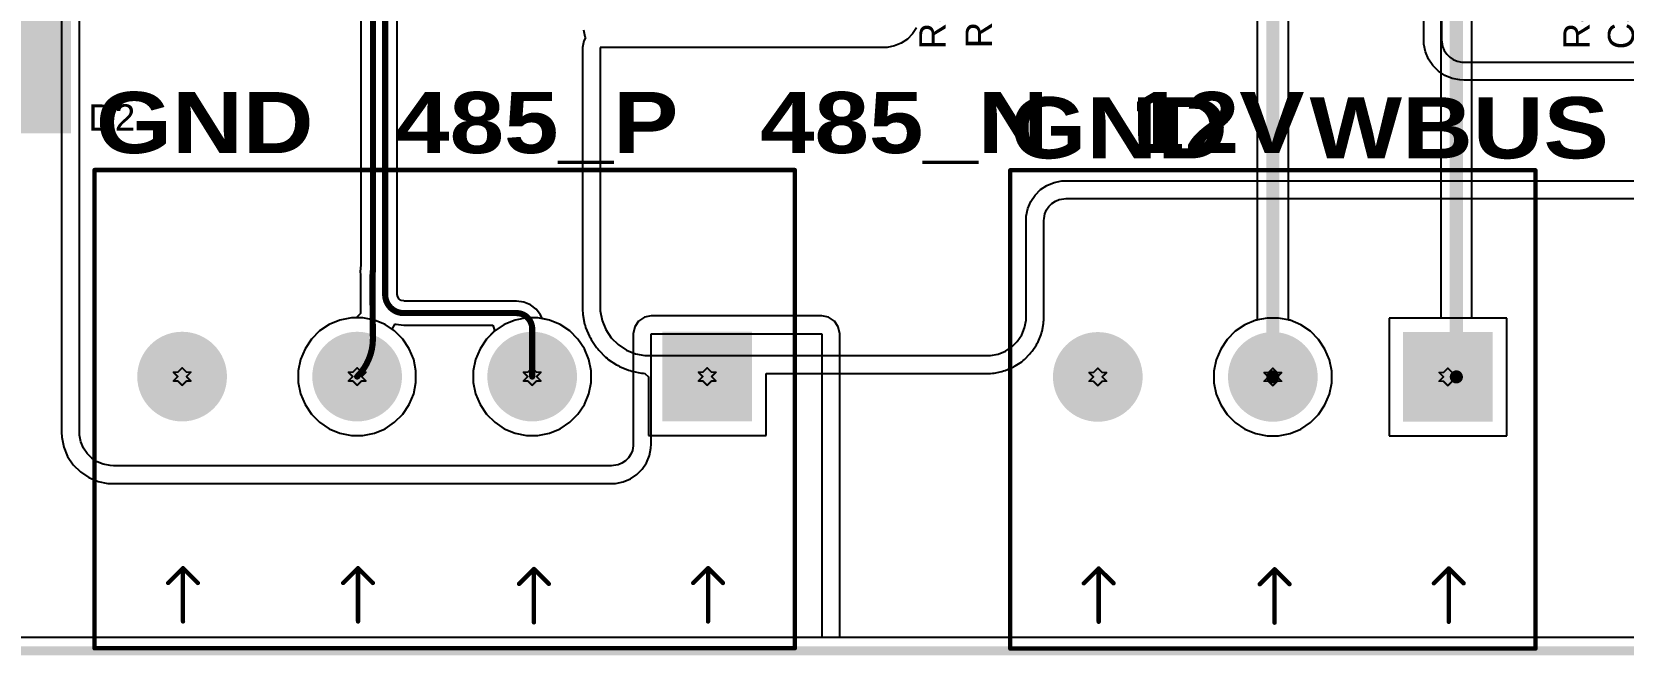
# Model space of a CAD drawing. Header units: inches. Extents: x -40 to 219, y 2 to 133.
# Drawn here: x 9.13 to 55.31, y 2.25 to 20.36 of the extents above; entities that cross this region are included whole.
import ezdxf

# ---------------------------------------------------------------- set-up
doc = ezdxf.new("R2010")
doc.units = ezdxf.units.IN
for name, color, linetype in [('Board Outline', 216, 'Continuous'), ('Bottom Layer', 5, 'Continuous'), ('Bottom Solder', 6, 'Continuous'), ('Drill Drawing', 1, 'Continuous'), ('Multi-Layer', 9, 'Continuous'), ('Pad Holes', 156, 'Continuous'), ('Top Layer', 1, 'Continuous'), ('Top Overlay', 2, 'Continuous'), ('Top Paste', 8, 'Continuous'), ('Top Solder', 216, 'Continuous')]:
    doc.layers.add(name, color=color, linetype=linetype)
doc.styles.add('Arial', font='', dxfattribs={"height": 0.2})
doc.styles.add('Arial Black_Bold', font='', dxfattribs={"height": 0.2})
doc.styles.get('Arial').set_extended_font_data('Arial')
doc.styles.get('Arial Black_Bold').set_extended_font_data('Arial Black', bold=True)

# ---------------------------------------------------------------- blocks, each defined once
blk = doc.blocks.new('TB008A_508_04BE_1')
at = {"layer": 'Bottom Layer'}
blk.add_hatch(color=5, dxfattribs=at).paths.add_polyline_path([(-1.2, 1.2), (1.2, 1.2), (1.2, -1.2), (-1.2, -1.2)])
h = blk.add_hatch(color=5, dxfattribs=at)
edge = h.paths.add_edge_path()
edge.add_arc((5.08, 0), 1.2, 0, 360)
h = blk.add_hatch(color=5, dxfattribs=at)
edge = h.paths.add_edge_path()
edge.add_arc((10.16, 0), 1.2, 0, 360)
h = blk.add_hatch(color=5, dxfattribs=at)
edge = h.paths.add_edge_path()
edge.add_arc((15.24, 0), 1.2, 0, 360)
at = {"layer": 'Bottom Solder'}
blk.add_hatch(color=6, dxfattribs=at).paths.add_polyline_path([(-1.302, 1.302), (1.302, 1.302), (1.302, -1.302), (-1.302, -1.302)])
h = blk.add_hatch(color=6, dxfattribs=at)
edge = h.paths.add_edge_path()
edge.add_arc((5.08, 0), 1.302, 0, 360)
h = blk.add_hatch(color=6, dxfattribs=at)
edge = h.paths.add_edge_path()
edge.add_arc((10.16, 0), 1.302, 0, 360)
h = blk.add_hatch(color=6, dxfattribs=at)
edge = h.paths.add_edge_path()
edge.add_arc((15.24, 0), 1.302, 0, 360)
at = {"layer": 'Multi-Layer'}
h = blk.add_hatch(color=9, dxfattribs=at)
edge = h.paths.add_edge_path()
edge.add_arc((5.08, 0), 1.2, 0, 360)
h = blk.add_hatch(color=9, dxfattribs=at)
edge = h.paths.add_edge_path()
edge.add_arc((10.16, 0), 1.2, 0, 360)
h = blk.add_hatch(color=9, dxfattribs=at)
edge = h.paths.add_edge_path()
edge.add_arc((15.24, 0), 1.2, 0, 360)
at = {"layer": 'Pad Holes'}
h = blk.add_hatch(color=7, dxfattribs=at)
edge = h.paths.add_edge_path()
edge.add_arc((0, 0), 0.8, 0, 360)
h = blk.add_hatch(color=7, dxfattribs=at)
edge = h.paths.add_edge_path()
edge.add_arc((5.08, 0), 0.8, 0, 360)
h = blk.add_hatch(color=7, dxfattribs=at)
edge = h.paths.add_edge_path()
edge.add_arc((10.16, 0), 0.8, 0, 360)
h = blk.add_hatch(color=7, dxfattribs=at)
edge = h.paths.add_edge_path()
edge.add_arc((15.24, 0), 0.8, 0, 360)
at = {"layer": 'Top Layer'}
blk.add_hatch(color=1, dxfattribs=at).paths.add_polyline_path([(-1.2, 1.2), (1.2, 1.2), (1.2, -1.2), (-1.2, -1.2)])
h = blk.add_hatch(color=1, dxfattribs=at)
edge = h.paths.add_edge_path()
edge.add_arc((5.08, 0), 1.2, 0, 360)
h = blk.add_hatch(color=1, dxfattribs=at)
edge = h.paths.add_edge_path()
edge.add_arc((10.16, 0), 1.2, 0, 360)
h = blk.add_hatch(color=1, dxfattribs=at)
edge = h.paths.add_edge_path()
edge.add_arc((15.24, 0), 1.2, 0, 360)
at = {"layer": 'Top Solder'}
blk.add_hatch(color=216, dxfattribs=at).paths.add_polyline_path([(-1.302, 1.302), (1.302, 1.302), (1.302, -1.302), (-1.302, -1.302)])
h = blk.add_hatch(color=216, dxfattribs=at)
edge = h.paths.add_edge_path()
edge.add_arc((5.08, 0), 1.302, 0, 360)
h = blk.add_hatch(color=216, dxfattribs=at)
edge = h.paths.add_edge_path()
edge.add_arc((10.16, 0), 1.302, 0, 360)
h = blk.add_hatch(color=216, dxfattribs=at)
edge = h.paths.add_edge_path()
edge.add_arc((15.24, 0), 1.302, 0, 360)
at = {"layer": 'Top Overlay', "const_width": 0.127}
for points in [[(17.78, 7.89), (-2.54, 7.89)], [(-2.54, 7.89), (-2.54, -6)], [(17.78, 7.89), (17.78, -6)], [(-0.025, 7.112), (-0.025, 5.563)], [(5.029, 5.588), (5.029, 7.137)], [(10.135, 7.112), (10.135, 5.563)], [(15.215, 7.112), (15.215, 5.563)], [(-0.025, 5.563), (-0.457, 5.994)], [(0.406, 5.994), (-0.025, 5.563)], [(5.029, 5.588), (4.597, 6.02)], [(5.461, 6.02), (5.029, 5.588)], [(10.135, 5.563), (9.703, 5.994)], [(10.566, 5.994), (10.135, 5.563)], [(15.215, 5.563), (14.783, 5.994)], [(15.646, 5.994), (15.215, 5.563)], [(17.78, -6), (-2.54, -6)]]:
    blk.add_lwpolyline(points, dxfattribs=at)
at = {"layer": 'Top Overlay', "const_width": 0.0635}
for points in [[(-2.572, 7.89, 1), (-2.508, 7.89, 1)], [(-2.572, 7.89, 1), (-2.508, 7.89, 1)], [(17.748, 7.89, 1), (17.812, 7.89, 1)], [(17.748, 7.89, 1), (17.812, 7.89, 1)], [(-0.057, 7.112, 1), (0.006, 7.112, 1)], [(4.997, 7.137, 1), (5.061, 7.137, 1)], [(10.103, 7.112, 1), (10.166, 7.112, 1)], [(15.183, 7.112, 1), (15.246, 7.112, 1)], [(-0.489, 5.994, 1), (-0.425, 5.994, 1)], [(0.375, 5.994, 1), (0.438, 5.994, 1)], [(4.566, 6.02, 1), (4.629, 6.02, 1)], [(5.429, 6.02, 1), (5.493, 6.02, 1)], [(9.671, 5.994, 1), (9.735, 5.994, 1)], [(10.535, 5.994, 1), (10.598, 5.994, 1)], [(14.751, 5.994, 1), (14.815, 5.994, 1)], [(15.615, 5.994, 1), (15.678, 5.994, 1)], [(-0.057, 5.563, 1), (0.006, 5.563, 1)], [(-0.057, 5.563, 1), (0.006, 5.563, 1)], [(-0.057, 5.563, 1), (0.006, 5.563, 1)], [(4.997, 5.588, 1), (5.061, 5.588, 1)], [(4.997, 5.588, 1), (5.061, 5.588, 1)], [(4.997, 5.588, 1), (5.061, 5.588, 1)], [(10.103, 5.563, 1), (10.166, 5.563, 1)], [(10.103, 5.563, 1), (10.166, 5.563, 1)], [(10.103, 5.563, 1), (10.166, 5.563, 1)], [(15.183, 5.563, 1), (15.246, 5.563, 1)], [(15.183, 5.563, 1), (15.246, 5.563, 1)], [(15.183, 5.563, 1), (15.246, 5.563, 1)], [(-2.572, -6, 1), (-2.508, -6, 1)], [(-2.572, -6, 1), (-2.508, -6, 1)], [(17.748, -6, 1), (17.812, -6, 1)], [(17.748, -6, 1), (17.812, -6, 1)]]:
    blk.add_lwpolyline(points, format="xyb", close=True, dxfattribs=at)
blk = doc.blocks.new('TB008A_508_03BE_150')
at = {"layer": 'Bottom Layer'}
blk.add_hatch(color=5, dxfattribs=at).paths.add_polyline_path([(-1.2, 1.2), (1.2, 1.2), (1.2, -1.2), (-1.2, -1.2)])
h = blk.add_hatch(color=5, dxfattribs=at)
edge = h.paths.add_edge_path()
edge.add_arc((5.08, 0), 1.2, 0, 360)
h = blk.add_hatch(color=5, dxfattribs=at)
edge = h.paths.add_edge_path()
edge.add_arc((10.16, 0), 1.2, 0, 360)
at = {"layer": 'Bottom Solder'}
blk.add_hatch(color=6, dxfattribs=at).paths.add_polyline_path([(-1.302, 1.302), (1.302, 1.302), (1.302, -1.302), (-1.302, -1.302)])
h = blk.add_hatch(color=6, dxfattribs=at)
edge = h.paths.add_edge_path()
edge.add_arc((5.08, 0), 1.302, 0, 360)
h = blk.add_hatch(color=6, dxfattribs=at)
edge = h.paths.add_edge_path()
edge.add_arc((10.16, 0), 1.302, 0, 360)
at = {"layer": 'Multi-Layer'}
h = blk.add_hatch(color=9, dxfattribs=at)
edge = h.paths.add_edge_path()
edge.add_arc((5.08, 0), 1.2, 0, 360)
h = blk.add_hatch(color=9, dxfattribs=at)
edge = h.paths.add_edge_path()
edge.add_arc((10.16, 0), 1.2, 0, 360)
at = {"layer": 'Pad Holes'}
h = blk.add_hatch(color=7, dxfattribs=at)
edge = h.paths.add_edge_path()
edge.add_arc((0, 0), 0.8, 0, 360)
h = blk.add_hatch(color=7, dxfattribs=at)
edge = h.paths.add_edge_path()
edge.add_arc((5.08, 0), 0.8, 0, 360)
h = blk.add_hatch(color=7, dxfattribs=at)
edge = h.paths.add_edge_path()
edge.add_arc((10.16, 0), 0.8, 0, 360)
at = {"layer": 'Top Layer'}
blk.add_hatch(color=1, dxfattribs=at).paths.add_polyline_path([(-1.2, 1.2), (1.2, 1.2), (1.2, -1.2), (-1.2, -1.2)])
h = blk.add_hatch(color=1, dxfattribs=at)
edge = h.paths.add_edge_path()
edge.add_arc((5.08, 0), 1.2, 0, 360)
h = blk.add_hatch(color=1, dxfattribs=at)
edge = h.paths.add_edge_path()
edge.add_arc((10.16, 0), 1.2, 0, 360)
at = {"layer": 'Top Solder'}
blk.add_hatch(color=216, dxfattribs=at).paths.add_polyline_path([(-1.302, 1.302), (1.302, 1.302), (1.302, -1.302), (-1.302, -1.302)])
h = blk.add_hatch(color=216, dxfattribs=at)
edge = h.paths.add_edge_path()
edge.add_arc((5.08, 0), 1.302, 0, 360)
h = blk.add_hatch(color=216, dxfattribs=at)
edge = h.paths.add_edge_path()
edge.add_arc((10.16, 0), 1.302, 0, 360)
at = {"layer": 'Top Overlay', "const_width": 0.127}
for points in [[(12.7, 7.89), (-2.54, 7.89)], [(-2.54, 7.89), (-2.54, -6)], [(12.7, -6), (12.7, 7.89)], [(-0.025, 7.112), (-0.025, 5.563)], [(5.029, 7.137), (5.029, 5.588)], [(10.135, 7.112), (10.135, 5.563)], [(-0.025, 5.563), (-0.457, 5.994)], [(0.406, 5.994), (-0.025, 5.563)], [(5.029, 5.588), (4.597, 6.02)], [(5.461, 6.02), (5.029, 5.588)], [(10.135, 5.563), (9.703, 5.994)], [(10.566, 5.994), (10.135, 5.563)], [(12.7, -6), (-2.54, -6)]]:
    blk.add_lwpolyline(points, dxfattribs=at)
at = {"layer": 'Top Overlay', "const_width": 0.0635}
for points in [[(-2.572, 7.89, 1), (-2.508, 7.89, 1)], [(-2.572, 7.89, 1), (-2.508, 7.89, 1)], [(12.668, 7.89, 1), (12.732, 7.89, 1)], [(12.668, 7.89, 1), (12.732, 7.89, 1)], [(-0.057, 7.112, 1), (0.006, 7.112, 1)], [(4.997, 7.137, 1), (5.061, 7.137, 1)], [(10.103, 7.112, 1), (10.166, 7.112, 1)], [(-0.489, 5.994, 1), (-0.425, 5.994, 1)], [(0.375, 5.994, 1), (0.438, 5.994, 1)], [(4.566, 6.02, 1), (4.629, 6.02, 1)], [(5.429, 6.02, 1), (5.493, 6.02, 1)], [(9.671, 5.994, 1), (9.735, 5.994, 1)], [(10.535, 5.994, 1), (10.598, 5.994, 1)], [(-0.057, 5.563, 1), (0.006, 5.563, 1)], [(-0.057, 5.563, 1), (0.006, 5.563, 1)], [(-0.057, 5.563, 1), (0.006, 5.563, 1)], [(4.997, 5.588, 1), (5.061, 5.588, 1)], [(4.997, 5.588, 1), (5.061, 5.588, 1)], [(4.997, 5.588, 1), (5.061, 5.588, 1)], [(10.103, 5.563, 1), (10.166, 5.563, 1)], [(10.103, 5.563, 1), (10.166, 5.563, 1)], [(10.103, 5.563, 1), (10.166, 5.563, 1)], [(-2.572, -6, 1), (-2.508, -6, 1)], [(-2.572, -6, 1), (-2.508, -6, 1)], [(12.668, -6, 1), (12.732, -6, 1)], [(12.668, -6, 1), (12.732, -6, 1)]]:
    blk.add_lwpolyline(points, format="xyb", close=True, dxfattribs=at)
blk = doc.blocks.new('SMB__169')
at = {"layer": 'Top Layer'}
for points in [[(-3.7, -1.2), (-3.7, 1.2), (-0.9, 1.2), (-0.9, -1.2)], [(0.9, -1.2), (0.9, 1.2), (3.7, 1.2), (3.7, -1.2)]]:
    blk.add_hatch(color=1, dxfattribs=at).paths.add_polyline_path(points)
at = {"layer": 'Top Overlay'}
for points in [[(2.591, 1.245), (4.826, 1.245), (4.826, 1.905), (2.591, 1.905)], [(3.734, -1.651), (4.826, -1.651), (4.826, 1.346), (3.734, 1.346)], [(2.591, -1.905), (4.826, -1.905), (4.826, -1.245), (2.591, -1.245)]]:
    blk.add_hatch(color=2, dxfattribs=at).paths.add_polyline_path(points)
at = {"layer": 'Top Paste'}
for points in [[(-3.7, -1.2), (-3.7, 1.2), (-0.9, 1.2), (-0.9, -1.2)], [(0.9, -1.2), (0.9, 1.2), (3.7, 1.2), (3.7, -1.2)]]:
    blk.add_hatch(color=8, dxfattribs=at).paths.add_polyline_path(points)
at = {"layer": 'Top Solder'}
for points in [[(-3.802, -1.302), (-3.802, 1.302), (-0.798, 1.302), (-0.798, -1.302)], [(0.798, -1.302), (0.798, 1.302), (3.802, 1.302), (3.802, -1.302)]]:
    blk.add_hatch(color=216, dxfattribs=at).paths.add_polyline_path(points)
at = {"layer": 'Top Overlay', "const_width": 0.127}
for points in [[(-2.21, 1.854), (2.591, 1.854)], [(-2.21, 1.854), (-2.21, 1.397)], [(-2.21, -1.854), (-2.21, -1.397)], [(-2.21, -1.854), (2.591, -1.854)]]:
    blk.add_lwpolyline(points, dxfattribs=at)
at = {"layer": 'Top Overlay', "const_width": 0.0635}
for points in [[(-2.242, 1.854, 1), (-2.178, 1.854, 1)], [(-2.242, 1.854, 1), (-2.178, 1.854, 1)], [(2.559, 1.854, 1), (2.623, 1.854, 1)], [(-2.242, 1.397, 1), (-2.178, 1.397, 1)], [(-2.242, -1.397, 1), (-2.178, -1.397, 1)], [(-2.242, -1.854, 1), (-2.178, -1.854, 1)], [(-2.242, -1.854, 1), (-2.178, -1.854, 1)], [(2.559, -1.854, 1), (2.623, -1.854, 1)]]:
    blk.add_lwpolyline(points, format="xyb", close=True, dxfattribs=at)

msp = doc.modelspace()

# ---------------------------------------------------------------- linework, layer by layer
at = {"layer": 'Board Outline', "const_width": 0.254}
msp.add_lwpolyline([(3.393, 2.382), (85.393, 2.382)], dxfattribs=at)
at = {"layer": 'Bottom Layer'}
for p, q in [((49.524, 20.116), (49.524, 28.177)), ((50.042, 28.177), (50.042, 20.128)), ((25.134, 20.42), (25.174, 20.222)), ((34.807, 20.475), (34.688, 20.298)), ((25.145, 20.101), (25.105, 19.902)), ((25.105, 19.902), (25.105, 12.394)), ((25.2, 20.183), (25.145, 20.101)), ((25.174, 20.222), (25.2, 20.183)), ((30.484, 19.902), (25.623, 19.902)), ((25.623, 19.902), (25.623, 12.394)), ((33.847, 19.902), (30.484, 19.902)), ((33.953, 19.907), (33.847, 19.902)), ((34.162, 19.948), (33.953, 19.907)), ((34.359, 20.03), (34.162, 19.948)), ((34.537, 20.148), (34.359, 20.03)), ((34.688, 20.298), (34.537, 20.148)), ((49.53, 20.002), (49.524, 20.116)), ((49.574, 19.779), (49.53, 20.002)), ((50.042, 20.128), (50.046, 20.065)), ((50.046, 20.065), (50.072, 19.93)), ((50.072, 19.93), (50.12, 19.814)), ((49.661, 19.569), (49.574, 19.779)), ((49.788, 19.38), (49.661, 19.569)), ((50.12, 19.814), (50.19, 19.71)), ((50.19, 19.71), (50.279, 19.621)), ((50.279, 19.621), (50.383, 19.551)), ((50.383, 19.551), (50.499, 19.503)), ((50.499, 19.503), (50.634, 19.476)), ((50.634, 19.476), (50.697, 19.473)), ((50.697, 19.473), (62.633, 19.473)), ((49.949, 19.219), (49.788, 19.38)), ((50.138, 19.092), (49.949, 19.219)), ((50.348, 19.005), (50.138, 19.092)), ((50.571, 18.961), (50.348, 19.005)), ((50.685, 18.955), (50.571, 18.961)), ((63.084, 18.955), (50.685, 18.955)), ((38.244, 15.617), (38.402, 15.775)), ((38.402, 15.775), (38.589, 15.899)), ((38.589, 15.899), (38.796, 15.985)), ((38.796, 15.985), (39.016, 16.029)), ((39.016, 16.029), (39.128, 16.034)), ((39.128, 16.034), (76.466, 16.034)), ((38.034, 15.223), (38.12, 15.43)), ((38.12, 15.43), (38.244, 15.617)), ((38.579, 15.185), (38.646, 15.286)), ((38.646, 15.286), (38.733, 15.373)), ((38.733, 15.373), (38.834, 15.44)), ((38.834, 15.44), (38.947, 15.487)), ((38.947, 15.487), (39.079, 15.513)), ((39.079, 15.513), (39.14, 15.516)), ((39.14, 15.516), (76.466, 15.516)), ((37.985, 14.891), (37.99, 15.003)), ((37.985, 12.097), (37.985, 14.891)), ((37.99, 15.003), (38.034, 15.223)), ((38.503, 14.879), (38.506, 14.94)), ((38.503, 12.097), (38.503, 14.879)), ((38.506, 14.94), (38.532, 15.072)), ((38.532, 15.072), (38.579, 15.185)), ((18.4, 12.054), (18.07, 11.989)), ((18.737, 12.054), (18.4, 12.054)), ((19.067, 11.989), (18.737, 12.054)), ((23.48, 12.054), (23.15, 11.989)), ((23.817, 12.054), (23.48, 12.054)), ((24.147, 11.989), (23.817, 12.054)), ((25.105, 12.394), (25.105, 12.252)), ((25.105, 12.252), (25.115, 12.202)), ((25.115, 12.202), (25.115, 12.151)), ((25.115, 12.151), (25.171, 11.873)), ((25.623, 12.394), (25.623, 12.252)), ((25.623, 12.252), (25.679, 11.974)), ((37.985, 11.985), (37.985, 12.097)), ((38.503, 11.985), (38.503, 12.097)), ((44.977, 12.045), (44.647, 11.98)), ((45.313, 12.045), (44.977, 12.045)), ((45.643, 11.98), (45.313, 12.045)), ((51.933, 12.045), (48.517, 12.045)), ((48.517, 12.045), (48.517, 8.629)), ((51.933, 8.629), (51.933, 12.045)), ((17.48, 11.673), (17.242, 11.435)), ((17.759, 11.86), (17.48, 11.673)), ((18.07, 11.989), (17.759, 11.86)), ((19.377, 11.86), (19.067, 11.989)), ((19.657, 11.673), (19.377, 11.86)), ((19.895, 11.435), (19.657, 11.673)), ((22.56, 11.673), (22.322, 11.435)), ((22.839, 11.86), (22.56, 11.673)), ((23.15, 11.989), (22.839, 11.86)), ((24.457, 11.86), (24.147, 11.989)), ((24.737, 11.673), (24.457, 11.86)), ((24.975, 11.435), (24.737, 11.673)), ((25.171, 11.873), (25.19, 11.826)), ((25.19, 11.826), (25.2, 11.776)), ((25.2, 11.776), (25.309, 11.514)), ((25.679, 11.974), (25.787, 11.712)), ((25.787, 11.712), (25.945, 11.476)), ((37.729, 11.369), (37.855, 11.556)), ((37.855, 11.556), (37.941, 11.764)), ((37.941, 11.764), (37.985, 11.985)), ((38.333, 11.358), (38.419, 11.566)), ((38.419, 11.566), (38.429, 11.616)), ((38.429, 11.616), (38.449, 11.663)), ((38.449, 11.663), (38.493, 11.884)), ((38.493, 11.935), (38.503, 11.985)), ((38.493, 11.884), (38.493, 11.935)), ((44.056, 11.664), (43.818, 11.426)), ((44.336, 11.851), (44.056, 11.664)), ((44.647, 11.98), (44.336, 11.851)), ((45.954, 11.851), (45.643, 11.98)), ((46.234, 11.664), (45.954, 11.851)), ((46.471, 11.426), (46.234, 11.664)), ((17.055, 11.155), (16.926, 10.845)), ((17.242, 11.435), (17.055, 11.155)), ((20.082, 11.155), (19.895, 11.435)), ((20.211, 10.845), (20.082, 11.155)), ((22.135, 11.155), (22.006, 10.845)), ((22.322, 11.435), (22.135, 11.155)), ((25.162, 11.155), (24.975, 11.435)), ((25.291, 10.845), (25.162, 11.155)), ((25.309, 11.514), (25.337, 11.471)), ((25.337, 11.471), (25.356, 11.424)), ((25.356, 11.424), (25.514, 11.188)), ((25.514, 11.188), (25.55, 11.152)), ((25.55, 11.152), (25.578, 11.11)), ((25.578, 11.11), (25.779, 10.909)), ((25.945, 11.476), (26.145, 11.276)), ((26.145, 11.276), (26.381, 11.118)), ((26.381, 11.118), (26.643, 11.01)), ((37.383, 11.084), (37.57, 11.21)), ((37.57, 11.21), (37.729, 11.369)), ((38.16, 11.081), (38.285, 11.268)), ((38.285, 11.268), (38.305, 11.315)), ((38.305, 11.315), (38.333, 11.358)), ((43.631, 11.146), (43.502, 10.836)), ((43.818, 11.426), (43.631, 11.146)), ((46.658, 11.146), (46.471, 11.426)), ((46.787, 10.836), (46.658, 11.146)), ((16.926, 10.845), (16.86, 10.515)), ((20.276, 10.515), (20.211, 10.845)), ((22.006, 10.845), (21.94, 10.515)), ((25.356, 10.515), (25.291, 10.845)), ((25.779, 10.909), (25.821, 10.881)), ((25.821, 10.881), (25.857, 10.845)), ((25.857, 10.845), (26.093, 10.688)), ((26.093, 10.688), (26.14, 10.668)), ((26.14, 10.668), (26.183, 10.64)), ((26.183, 10.64), (26.445, 10.531)), ((26.643, 11.01), (26.921, 10.954)), ((26.921, 10.954), (27.063, 10.954)), ((27.063, 10.954), (36.842, 10.954)), ((36.842, 10.954), (36.954, 10.954)), ((36.954, 10.954), (37.175, 10.998)), ((37.175, 10.998), (37.383, 11.084)), ((37.581, 10.606), (37.624, 10.634)), ((37.624, 10.634), (37.671, 10.654)), ((37.671, 10.654), (37.858, 10.779)), ((37.858, 10.779), (37.894, 10.815)), ((37.894, 10.815), (37.936, 10.843)), ((37.936, 10.843), (38.096, 11.003)), ((38.096, 11.003), (38.124, 11.045)), ((38.124, 11.045), (38.16, 11.081)), ((43.502, 10.836), (43.437, 10.506)), ((46.853, 10.506), (46.787, 10.836)), ((16.86, 10.515), (16.86, 10.178)), ((16.86, 10.178), (16.926, 9.848)), ((20.211, 9.848), (20.276, 10.178)), ((20.276, 10.178), (20.276, 10.515)), ((21.94, 10.515), (21.94, 10.178)), ((21.94, 10.178), (22.006, 9.848)), ((25.291, 9.848), (25.356, 10.178)), ((25.356, 10.178), (25.356, 10.515)), ((26.445, 10.531), (26.495, 10.521)), ((26.495, 10.521), (26.542, 10.502)), ((26.542, 10.502), (26.82, 10.446)), ((26.82, 10.446), (26.871, 10.446)), ((26.871, 10.446), (26.921, 10.436)), ((26.921, 10.436), (27.02, 10.337)), ((27.02, 10.337), (27.02, 8.638)), ((30.436, 8.638), (30.436, 10.436)), ((30.436, 10.436), (36.842, 10.436)), ((36.842, 10.436), (36.954, 10.436)), ((36.954, 10.436), (37.004, 10.446)), ((37.004, 10.446), (37.055, 10.446)), ((37.055, 10.446), (37.276, 10.49)), ((37.276, 10.49), (37.323, 10.51)), ((37.323, 10.51), (37.373, 10.52)), ((37.373, 10.52), (37.581, 10.606)), ((43.437, 10.506), (43.437, 10.169)), ((43.437, 10.169), (43.502, 9.839)), ((46.787, 9.839), (46.853, 10.169)), ((46.853, 10.169), (46.853, 10.506)), ((16.926, 9.848), (17.055, 9.537)), ((20.082, 9.537), (20.211, 9.848)), ((22.006, 9.848), (22.135, 9.537)), ((25.162, 9.537), (25.291, 9.848)), ((43.502, 9.839), (43.631, 9.528)), ((46.658, 9.528), (46.787, 9.839)), ((17.055, 9.537), (17.242, 9.258)), ((17.242, 9.258), (17.48, 9.02)), ((19.657, 9.02), (19.895, 9.258)), ((19.895, 9.258), (20.082, 9.537)), ((22.135, 9.537), (22.322, 9.258)), ((22.322, 9.258), (22.56, 9.02)), ((24.737, 9.02), (24.975, 9.258)), ((24.975, 9.258), (25.162, 9.537)), ((43.631, 9.528), (43.818, 9.249)), ((43.818, 9.249), (44.056, 9.011)), ((46.234, 9.011), (46.471, 9.249)), ((46.471, 9.249), (46.658, 9.528)), ((17.48, 9.02), (17.759, 8.833)), ((17.759, 8.833), (18.07, 8.704)), ((19.067, 8.704), (19.377, 8.833)), ((19.377, 8.833), (19.657, 9.02)), ((22.56, 9.02), (22.839, 8.833)), ((22.839, 8.833), (23.15, 8.704)), ((24.147, 8.704), (24.457, 8.833)), ((24.457, 8.833), (24.737, 9.02)), ((44.056, 9.011), (44.336, 8.824)), ((44.336, 8.824), (44.647, 8.695)), ((45.643, 8.695), (45.954, 8.824)), ((45.954, 8.824), (46.234, 9.011)), ((18.07, 8.704), (18.4, 8.638)), ((18.4, 8.638), (18.737, 8.638)), ((18.737, 8.638), (19.067, 8.704)), ((23.15, 8.704), (23.48, 8.638)), ((23.48, 8.638), (23.817, 8.638)), ((23.817, 8.638), (24.147, 8.704)), ((27.02, 8.638), (30.436, 8.638)), ((44.647, 8.695), (44.977, 8.629)), ((44.977, 8.629), (45.313, 8.629)), ((45.313, 8.629), (45.643, 8.695)), ((48.517, 8.629), (51.933, 8.629)), ((85.63, 2.77), (3.156, 2.77))]:
    msp.add_line(p, q, dxfattribs=at)
at = {"layer": 'Drill Drawing', "const_width": 0.0508}
for points in [[(13.361, 10.473), (13.488, 10.6)], [(13.488, 10.6), (13.615, 10.473)], [(18.441, 10.473), (18.568, 10.6)], [(18.568, 10.6), (18.695, 10.473)], [(23.521, 10.473), (23.648, 10.6)], [(23.648, 10.6), (23.775, 10.473)], [(28.601, 10.473), (28.728, 10.6)], [(28.728, 10.6), (28.855, 10.473)], [(13.234, 10.473), (13.361, 10.346)], [(13.234, 10.473), (13.361, 10.473)], [(13.234, 10.219), (13.361, 10.346)], [(13.234, 10.219), (13.361, 10.219)], [(13.361, 10.219), (13.488, 10.092)], [(13.488, 10.092), (13.615, 10.219)], [(13.615, 10.473), (13.742, 10.473)], [(13.615, 10.346), (13.742, 10.473)], [(13.615, 10.346), (13.742, 10.219)], [(13.615, 10.219), (13.742, 10.219)], [(18.314, 10.473), (18.441, 10.346)], [(18.314, 10.473), (18.441, 10.473)], [(18.314, 10.219), (18.441, 10.346)], [(18.314, 10.219), (18.441, 10.219)], [(18.441, 10.219), (18.568, 10.092)], [(18.568, 10.092), (18.695, 10.219)], [(18.695, 10.473), (18.822, 10.473)], [(18.695, 10.346), (18.822, 10.473)], [(18.695, 10.346), (18.822, 10.219)], [(18.695, 10.219), (18.822, 10.219)], [(23.394, 10.473), (23.521, 10.346)], [(23.394, 10.473), (23.521, 10.473)], [(23.394, 10.219), (23.521, 10.346)], [(23.394, 10.219), (23.521, 10.219)], [(23.521, 10.219), (23.648, 10.092)], [(23.648, 10.092), (23.775, 10.219)], [(23.775, 10.473), (23.902, 10.473)], [(23.775, 10.346), (23.902, 10.473)], [(23.775, 10.346), (23.902, 10.219)], [(23.775, 10.219), (23.902, 10.219)], [(28.474, 10.473), (28.601, 10.346)], [(28.474, 10.473), (28.601, 10.473)], [(28.474, 10.219), (28.601, 10.346)], [(28.474, 10.219), (28.601, 10.219)], [(28.601, 10.219), (28.728, 10.092)], [(28.728, 10.092), (28.855, 10.219)], [(28.855, 10.473), (28.982, 10.473)], [(28.855, 10.346), (28.982, 10.473)], [(28.855, 10.346), (28.982, 10.219)], [(28.855, 10.219), (28.982, 10.219)], [(39.811, 10.464), (39.938, 10.337)], [(39.811, 10.464), (39.938, 10.464)], [(39.811, 10.21), (39.938, 10.337)], [(39.811, 10.21), (39.938, 10.21)], [(39.938, 10.464), (40.065, 10.591)], [(39.938, 10.21), (40.065, 10.083)], [(40.065, 10.591), (40.192, 10.464)], [(40.065, 10.083), (40.192, 10.21)], [(40.192, 10.464), (40.319, 10.464)], [(40.192, 10.337), (40.319, 10.464)], [(40.192, 10.337), (40.319, 10.21)], [(40.192, 10.21), (40.319, 10.21)], [(44.891, 10.464), (45.018, 10.337)], [(44.891, 10.464), (45.018, 10.464)], [(44.891, 10.21), (45.018, 10.337)], [(44.891, 10.21), (45.018, 10.21)], [(45.018, 10.464), (45.145, 10.591)], [(45.018, 10.21), (45.145, 10.083)], [(45.145, 10.591), (45.272, 10.464)], [(45.145, 10.083), (45.272, 10.21)], [(45.272, 10.464), (45.399, 10.464)], [(45.272, 10.337), (45.399, 10.464)], [(45.272, 10.337), (45.399, 10.21)], [(45.272, 10.21), (45.399, 10.21)], [(49.971, 10.464), (50.098, 10.337)], [(49.971, 10.464), (50.098, 10.464)], [(49.971, 10.21), (50.098, 10.337)], [(49.971, 10.21), (50.098, 10.21)], [(50.098, 10.464), (50.225, 10.591)], [(50.098, 10.21), (50.225, 10.083)], [(50.225, 10.591), (50.352, 10.464)], [(50.225, 10.083), (50.352, 10.21)], [(50.352, 10.464), (50.479, 10.464)], [(50.352, 10.337), (50.479, 10.464)], [(50.352, 10.337), (50.479, 10.21)], [(50.352, 10.21), (50.479, 10.21)]]:
    msp.add_lwpolyline(points, dxfattribs=at)
at = {"layer": 'Drill Drawing', "const_width": 0.0254}
for points in [[(13.476, 10.6, 1), (13.501, 10.6, 1)], [(13.476, 10.6, 1), (13.501, 10.6, 1)], [(18.556, 10.6, 1), (18.581, 10.6, 1)], [(18.556, 10.6, 1), (18.581, 10.6, 1)], [(23.636, 10.6, 1), (23.661, 10.6, 1)], [(23.636, 10.6, 1), (23.661, 10.6, 1)], [(28.716, 10.6, 1), (28.741, 10.6, 1)], [(28.716, 10.6, 1), (28.741, 10.6, 1)], [(13.222, 10.473, 1), (13.247, 10.473, 1)], [(13.222, 10.473, 1), (13.247, 10.473, 1)], [(13.222, 10.219, 1), (13.247, 10.219, 1)], [(13.222, 10.219, 1), (13.247, 10.219, 1)], [(13.349, 10.473, 1), (13.374, 10.473, 1)], [(13.349, 10.473, 1), (13.374, 10.473, 1)], [(13.349, 10.346, 1), (13.374, 10.346, 1)], [(13.349, 10.346, 1), (13.374, 10.346, 1)], [(13.349, 10.219, 1), (13.374, 10.219, 1)], [(13.349, 10.219, 1), (13.374, 10.219, 1)], [(13.603, 10.473, 1), (13.628, 10.473, 1)], [(13.603, 10.473, 1), (13.628, 10.473, 1)], [(13.603, 10.346, 1), (13.628, 10.346, 1)], [(13.603, 10.346, 1), (13.628, 10.346, 1)], [(13.603, 10.219, 1), (13.628, 10.219, 1)], [(13.603, 10.219, 1), (13.628, 10.219, 1)], [(13.73, 10.473, 1), (13.755, 10.473, 1)], [(13.73, 10.473, 1), (13.755, 10.473, 1)], [(13.73, 10.219, 1), (13.755, 10.219, 1)], [(13.73, 10.219, 1), (13.755, 10.219, 1)], [(18.302, 10.473, 1), (18.327, 10.473, 1)], [(18.302, 10.473, 1), (18.327, 10.473, 1)], [(18.302, 10.219, 1), (18.327, 10.219, 1)], [(18.302, 10.219, 1), (18.327, 10.219, 1)], [(18.429, 10.473, 1), (18.454, 10.473, 1)], [(18.429, 10.473, 1), (18.454, 10.473, 1)], [(18.429, 10.346, 1), (18.454, 10.346, 1)], [(18.429, 10.346, 1), (18.454, 10.346, 1)], [(18.429, 10.219, 1), (18.454, 10.219, 1)], [(18.429, 10.219, 1), (18.454, 10.219, 1)], [(18.683, 10.473, 1), (18.708, 10.473, 1)], [(18.683, 10.473, 1), (18.708, 10.473, 1)], [(18.683, 10.346, 1), (18.708, 10.346, 1)], [(18.683, 10.346, 1), (18.708, 10.346, 1)], [(18.683, 10.219, 1), (18.708, 10.219, 1)], [(18.683, 10.219, 1), (18.708, 10.219, 1)], [(18.81, 10.473, 1), (18.835, 10.473, 1)], [(18.81, 10.473, 1), (18.835, 10.473, 1)], [(18.81, 10.219, 1), (18.835, 10.219, 1)], [(18.81, 10.219, 1), (18.835, 10.219, 1)], [(23.382, 10.473, 1), (23.407, 10.473, 1)], [(23.382, 10.473, 1), (23.407, 10.473, 1)], [(23.382, 10.219, 1), (23.407, 10.219, 1)], [(23.382, 10.219, 1), (23.407, 10.219, 1)], [(23.509, 10.473, 1), (23.534, 10.473, 1)], [(23.509, 10.473, 1), (23.534, 10.473, 1)], [(23.509, 10.346, 1), (23.534, 10.346, 1)], [(23.509, 10.346, 1), (23.534, 10.346, 1)], [(23.509, 10.219, 1), (23.534, 10.219, 1)], [(23.509, 10.219, 1), (23.534, 10.219, 1)], [(23.763, 10.473, 1), (23.788, 10.473, 1)], [(23.763, 10.473, 1), (23.788, 10.473, 1)], [(23.763, 10.346, 1), (23.788, 10.346, 1)], [(23.763, 10.346, 1), (23.788, 10.346, 1)], [(23.763, 10.219, 1), (23.788, 10.219, 1)], [(23.763, 10.219, 1), (23.788, 10.219, 1)], [(23.89, 10.473, 1), (23.915, 10.473, 1)], [(23.89, 10.473, 1), (23.915, 10.473, 1)], [(23.89, 10.219, 1), (23.915, 10.219, 1)], [(23.89, 10.219, 1), (23.915, 10.219, 1)], [(28.462, 10.473, 1), (28.487, 10.473, 1)], [(28.462, 10.473, 1), (28.487, 10.473, 1)], [(28.462, 10.219, 1), (28.487, 10.219, 1)], [(28.462, 10.219, 1), (28.487, 10.219, 1)], [(28.589, 10.473, 1), (28.614, 10.473, 1)], [(28.589, 10.473, 1), (28.614, 10.473, 1)], [(28.589, 10.346, 1), (28.614, 10.346, 1)], [(28.589, 10.346, 1), (28.614, 10.346, 1)], [(28.589, 10.219, 1), (28.614, 10.219, 1)], [(28.589, 10.219, 1), (28.614, 10.219, 1)], [(28.843, 10.473, 1), (28.868, 10.473, 1)], [(28.843, 10.473, 1), (28.868, 10.473, 1)], [(28.843, 10.346, 1), (28.868, 10.346, 1)], [(28.843, 10.346, 1), (28.868, 10.346, 1)], [(28.843, 10.219, 1), (28.868, 10.219, 1)], [(28.843, 10.219, 1), (28.868, 10.219, 1)], [(28.97, 10.473, 1), (28.995, 10.473, 1)], [(28.97, 10.473, 1), (28.995, 10.473, 1)], [(28.97, 10.219, 1), (28.995, 10.219, 1)], [(28.97, 10.219, 1), (28.995, 10.219, 1)], [(39.798, 10.464, 1), (39.823, 10.464, 1)], [(39.798, 10.464, 1), (39.823, 10.464, 1)], [(39.798, 10.21, 1), (39.823, 10.21, 1)], [(39.798, 10.21, 1), (39.823, 10.21, 1)], [(39.925, 10.464, 1), (39.95, 10.464, 1)], [(39.925, 10.464, 1), (39.95, 10.464, 1)], [(39.925, 10.337, 1), (39.95, 10.337, 1)], [(39.925, 10.337, 1), (39.95, 10.337, 1)], [(39.925, 10.21, 1), (39.95, 10.21, 1)], [(39.925, 10.21, 1), (39.95, 10.21, 1)], [(40.052, 10.591, 1), (40.077, 10.591, 1)], [(40.052, 10.591, 1), (40.077, 10.591, 1)], [(40.179, 10.464, 1), (40.204, 10.464, 1)], [(40.179, 10.464, 1), (40.204, 10.464, 1)], [(40.179, 10.337, 1), (40.204, 10.337, 1)], [(40.179, 10.337, 1), (40.204, 10.337, 1)], [(40.179, 10.21, 1), (40.204, 10.21, 1)], [(40.179, 10.21, 1), (40.204, 10.21, 1)], [(40.306, 10.464, 1), (40.331, 10.464, 1)], [(40.306, 10.464, 1), (40.331, 10.464, 1)], [(40.306, 10.21, 1), (40.331, 10.21, 1)], [(40.306, 10.21, 1), (40.331, 10.21, 1)], [(44.878, 10.464, 1), (44.903, 10.464, 1)], [(44.878, 10.464, 1), (44.903, 10.464, 1)], [(44.878, 10.21, 1), (44.903, 10.21, 1)], [(44.878, 10.21, 1), (44.903, 10.21, 1)], [(45.005, 10.464, 1), (45.03, 10.464, 1)], [(45.005, 10.464, 1), (45.03, 10.464, 1)], [(45.005, 10.337, 1), (45.03, 10.337, 1)], [(45.005, 10.337, 1), (45.03, 10.337, 1)], [(45.005, 10.21, 1), (45.03, 10.21, 1)], [(45.005, 10.21, 1), (45.03, 10.21, 1)], [(45.132, 10.591, 1), (45.157, 10.591, 1)], [(45.132, 10.591, 1), (45.157, 10.591, 1)], [(45.259, 10.464, 1), (45.284, 10.464, 1)], [(45.259, 10.464, 1), (45.284, 10.464, 1)], [(45.259, 10.337, 1), (45.284, 10.337, 1)], [(45.259, 10.337, 1), (45.284, 10.337, 1)], [(45.259, 10.21, 1), (45.284, 10.21, 1)], [(45.259, 10.21, 1), (45.284, 10.21, 1)], [(45.386, 10.464, 1), (45.411, 10.464, 1)], [(45.386, 10.464, 1), (45.411, 10.464, 1)], [(45.386, 10.21, 1), (45.411, 10.21, 1)], [(45.386, 10.21, 1), (45.411, 10.21, 1)], [(49.958, 10.464, 1), (49.983, 10.464, 1)], [(49.958, 10.464, 1), (49.983, 10.464, 1)], [(49.958, 10.21, 1), (49.983, 10.21, 1)], [(49.958, 10.21, 1), (49.983, 10.21, 1)], [(50.085, 10.464, 1), (50.11, 10.464, 1)], [(50.085, 10.464, 1), (50.11, 10.464, 1)], [(50.085, 10.337, 1), (50.11, 10.337, 1)], [(50.085, 10.337, 1), (50.11, 10.337, 1)], [(50.085, 10.21, 1), (50.11, 10.21, 1)], [(50.085, 10.21, 1), (50.11, 10.21, 1)], [(50.212, 10.591, 1), (50.237, 10.591, 1)], [(50.212, 10.591, 1), (50.237, 10.591, 1)], [(50.339, 10.464, 1), (50.364, 10.464, 1)], [(50.339, 10.464, 1), (50.364, 10.464, 1)], [(50.339, 10.337, 1), (50.364, 10.337, 1)], [(50.339, 10.337, 1), (50.364, 10.337, 1)], [(50.339, 10.21, 1), (50.364, 10.21, 1)], [(50.339, 10.21, 1), (50.364, 10.21, 1)], [(50.466, 10.464, 1), (50.491, 10.464, 1)], [(50.466, 10.464, 1), (50.491, 10.464, 1)], [(50.466, 10.21, 1), (50.491, 10.21, 1)], [(50.466, 10.21, 1), (50.491, 10.21, 1)], [(13.476, 10.092, 1), (13.501, 10.092, 1)], [(13.476, 10.092, 1), (13.501, 10.092, 1)], [(18.556, 10.092, 1), (18.581, 10.092, 1)], [(18.556, 10.092, 1), (18.581, 10.092, 1)], [(23.636, 10.092, 1), (23.661, 10.092, 1)], [(23.636, 10.092, 1), (23.661, 10.092, 1)], [(28.716, 10.092, 1), (28.741, 10.092, 1)], [(28.716, 10.092, 1), (28.741, 10.092, 1)], [(40.052, 10.083, 1), (40.077, 10.083, 1)], [(40.052, 10.083, 1), (40.077, 10.083, 1)], [(45.132, 10.083, 1), (45.157, 10.083, 1)], [(45.132, 10.083, 1), (45.157, 10.083, 1)], [(50.212, 10.083, 1), (50.237, 10.083, 1)], [(50.212, 10.083, 1), (50.237, 10.083, 1)]]:
    msp.add_lwpolyline(points, format="xyb", close=True, dxfattribs=at)
at = {"layer": 'Top Layer'}
for p, q in [((9.99, 23.961), (9.99, 8.73)), ((10.508, 8.742), (10.508, 23.961)), ((18.676, 22.556), (18.676, 13.628)), ((19.731, 12.73), (19.731, 22.492)), ((44.692, 22.378), (44.692, 11.989)), ((45.598, 11.989), (45.598, 22.378)), ((50.018, 22.299), (50.018, 12.045)), ((50.924, 12.045), (50.924, 22.299)), ((18.661, 13.451), (18.655, 13.437)), ((18.655, 13.437), (18.665, 13.259)), ((18.676, 13.628), (18.661, 13.451)), ((18.665, 13.258), (18.663, 13.248)), ((18.663, 13.248), (18.663, 12.753)), ((18.665, 13.259), (18.665, 13.258)), ((18.663, 12.753), (18.663, 12.75)), ((18.663, 12.75), (18.663, 12.746)), ((18.663, 12.746), (18.669, 12.181)), ((19.733, 12.73), (19.731, 12.73)), ((19.747, 12.658), (19.733, 12.73)), ((19.788, 12.597), (19.747, 12.658)), ((19.849, 12.556), (19.788, 12.597)), ((19.921, 12.542), (19.849, 12.556)), ((19.921, 12.54), (19.921, 12.542)), ((23.194, 12.54), (19.921, 12.54)), ((23.402, 12.512), (23.194, 12.54)), ((23.194, 12.54), (23.194, 12.54)), ((23.596, 12.432), (23.402, 12.512)), ((18.4, 12.054), (18.07, 11.989)), ((18.543, 12.054), (18.4, 12.054)), ((18.669, 12.181), (18.543, 12.054)), ((23.763, 12.304), (23.596, 12.432)), ((23.89, 12.138), (23.763, 12.304)), ((23.935, 12.031), (23.89, 12.138)), ((24.147, 11.989), (23.935, 12.031)), ((26.904, 12.068), (26.736, 11.956)), ((27.102, 12.107), (26.904, 12.068)), ((32.055, 12.107), (27.102, 12.107)), ((32.253, 12.068), (32.055, 12.107)), ((32.421, 11.956), (32.253, 12.068)), ((50.018, 12.045), (48.517, 12.045)), ((48.517, 12.045), (48.517, 8.629)), ((51.933, 12.045), (50.924, 12.045)), ((51.933, 8.629), (51.933, 12.045)), ((17.48, 11.673), (17.242, 11.435)), ((17.759, 11.86), (17.48, 11.673)), ((18.07, 11.989), (17.759, 11.86)), ((19.586, 11.721), (19.67, 11.878)), ((19.657, 11.673), (19.586, 11.721)), ((19.895, 11.435), (19.657, 11.673)), ((19.67, 11.878), (19.69, 11.87)), ((19.69, 11.87), (19.921, 11.84)), ((19.921, 11.84), (19.921, 11.84)), ((19.921, 11.84), (22.509, 11.84)), ((22.549, 11.663), (22.322, 11.435)), ((22.509, 11.84), (22.544, 11.724)), ((22.544, 11.724), (22.549, 11.663)), ((24.457, 11.86), (24.147, 11.989)), ((24.737, 11.673), (24.457, 11.86)), ((24.975, 11.435), (24.737, 11.673)), ((26.623, 11.788), (26.584, 11.589)), ((26.584, 11.589), (26.584, 8.395)), ((26.736, 11.956), (26.623, 11.788)), ((27.102, 8.382), (27.102, 11.589)), ((27.102, 11.589), (32.055, 11.589)), ((32.055, 11.589), (32.055, 2.77)), ((32.533, 11.788), (32.421, 11.956)), ((32.573, 11.589), (32.533, 11.788)), ((32.573, 2.77), (32.573, 11.589)), ((44.056, 11.664), (43.818, 11.426)), ((44.336, 11.851), (44.056, 11.664)), ((44.647, 11.98), (44.336, 11.851)), ((44.692, 11.989), (44.647, 11.98)), ((45.643, 11.98), (45.598, 11.989)), ((45.954, 11.851), (45.643, 11.98)), ((46.234, 11.664), (45.954, 11.851)), ((46.471, 11.426), (46.234, 11.664)), ((17.055, 11.155), (16.926, 10.845)), ((17.242, 11.435), (17.055, 11.155)), ((20.082, 11.155), (19.895, 11.435)), ((20.211, 10.845), (20.082, 11.155)), ((22.135, 11.155), (22.006, 10.845)), ((22.322, 11.435), (22.135, 11.155)), ((25.162, 11.155), (24.975, 11.435)), ((25.291, 10.845), (25.162, 11.155)), ((43.631, 11.146), (43.502, 10.836)), ((43.818, 11.426), (43.631, 11.146)), ((46.658, 11.146), (46.471, 11.426)), ((46.787, 10.836), (46.658, 11.146)), ((16.926, 10.845), (16.86, 10.515)), ((20.276, 10.515), (20.211, 10.845)), ((22.006, 10.845), (21.94, 10.515)), ((25.356, 10.515), (25.291, 10.845)), ((43.502, 10.836), (43.437, 10.506)), ((46.853, 10.506), (46.787, 10.836)), ((16.86, 10.515), (16.86, 10.178)), ((16.86, 10.178), (16.926, 9.848)), ((20.211, 9.848), (20.276, 10.178)), ((20.276, 10.178), (20.276, 10.515)), ((21.94, 10.515), (21.94, 10.178)), ((21.94, 10.178), (22.006, 9.848)), ((25.291, 9.848), (25.356, 10.178)), ((25.356, 10.178), (25.356, 10.515)), ((43.437, 10.506), (43.437, 10.169)), ((43.437, 10.169), (43.502, 9.839)), ((46.787, 9.839), (46.853, 10.169)), ((46.853, 10.169), (46.853, 10.506)), ((16.926, 9.848), (17.055, 9.537)), ((20.082, 9.537), (20.211, 9.848)), ((22.006, 9.848), (22.135, 9.537)), ((25.162, 9.537), (25.291, 9.848)), ((43.502, 9.839), (43.631, 9.528)), ((46.658, 9.528), (46.787, 9.839)), ((17.055, 9.537), (17.242, 9.258)), ((17.242, 9.258), (17.48, 9.02)), ((19.657, 9.02), (19.895, 9.258)), ((19.895, 9.258), (20.082, 9.537)), ((22.135, 9.537), (22.322, 9.258)), ((22.322, 9.258), (22.56, 9.02)), ((24.737, 9.02), (24.975, 9.258)), ((24.975, 9.258), (25.162, 9.537)), ((43.631, 9.528), (43.818, 9.249)), ((43.818, 9.249), (44.056, 9.011)), ((46.234, 9.011), (46.471, 9.249)), ((46.471, 9.249), (46.658, 9.528)), ((17.48, 9.02), (17.759, 8.833)), ((17.759, 8.833), (18.07, 8.704)), ((19.067, 8.704), (19.377, 8.833)), ((19.377, 8.833), (19.657, 9.02)), ((22.56, 9.02), (22.839, 8.833)), ((22.839, 8.833), (23.15, 8.704)), ((24.147, 8.704), (24.457, 8.833)), ((24.457, 8.833), (24.737, 9.02)), ((44.056, 9.011), (44.336, 8.824)), ((44.336, 8.824), (44.647, 8.695)), ((45.643, 8.695), (45.954, 8.824)), ((45.954, 8.824), (46.234, 9.011)), ((9.99, 8.73), (9.997, 8.584)), ((9.997, 8.584), (10.054, 8.297)), ((10.513, 8.647), (10.508, 8.742)), ((10.552, 8.448), (10.513, 8.647)), ((10.625, 8.272), (10.552, 8.448)), ((18.07, 8.704), (18.4, 8.638)), ((18.4, 8.638), (18.737, 8.638)), ((18.737, 8.638), (19.067, 8.704)), ((23.15, 8.704), (23.48, 8.638)), ((23.48, 8.638), (23.817, 8.638)), ((23.817, 8.638), (24.147, 8.704)), ((26.581, 8.334), (26.555, 8.201)), ((26.584, 8.395), (26.581, 8.334)), ((27.096, 8.27), (27.102, 8.382)), ((27.102, 8.382), (27.102, 8.382)), ((44.647, 8.695), (44.977, 8.629)), ((44.977, 8.629), (45.313, 8.629)), ((45.313, 8.629), (45.643, 8.695)), ((48.517, 8.629), (51.933, 8.629)), ((10.054, 8.297), (10.166, 8.027)), ((10.166, 8.027), (10.328, 7.784)), ((10.731, 8.114), (10.625, 8.272)), ((10.865, 7.98), (10.731, 8.114)), ((11.023, 7.874), (10.865, 7.98)), ((11.199, 7.801), (11.023, 7.874)), ((26.354, 7.901), (26.252, 7.833)), ((26.44, 7.987), (26.354, 7.901)), ((26.508, 8.089), (26.44, 7.987)), ((26.555, 8.201), (26.508, 8.089)), ((26.967, 7.843), (27.053, 8.05)), ((27.053, 8.05), (27.096, 8.27)), ((10.328, 7.784), (10.535, 7.577)), ((10.535, 7.577), (10.778, 7.415)), ((10.778, 7.415), (11.048, 7.303)), ((11.398, 7.762), (11.199, 7.801)), ((11.493, 7.757), (11.398, 7.762)), ((25.946, 7.757), (11.493, 7.757)), ((26.007, 7.76), (25.946, 7.757)), ((26.14, 7.786), (26.007, 7.76)), ((26.252, 7.833), (26.14, 7.786)), ((26.498, 7.374), (26.684, 7.498)), ((26.684, 7.498), (26.842, 7.657)), ((26.842, 7.657), (26.967, 7.843)), ((11.048, 7.303), (11.335, 7.246)), ((11.335, 7.246), (11.481, 7.239)), ((11.481, 7.239), (25.959, 7.239)), ((25.959, 7.239), (26.071, 7.245)), ((26.071, 7.245), (26.291, 7.288)), ((26.291, 7.288), (26.498, 7.374)), ((32.055, 2.77), (3.156, 2.77)), ((85.63, 2.77), (32.573, 2.77))]:
    msp.add_line(p, q, dxfattribs=at)
for points, const_width in [([(19.026, 13.437), (19.026, 24.635)], 0.178), ([(19.381, 12.73), (19.381, 24.635)], 0.178), ([(45.145, 10.337), (45.145, 23.013)], 0.381), ([(50.471, 10.337), (50.471, 23.013)], 0.381), ([(19.013, 13.276), (19.025, 13.424)], 0.178), ([(19.025, 13.424), (19.025, 13.424)], 0.178), ([(19.012, 12.753), (19.012, 13.248)], 0.178), ([(19.012, 12.75), (19.026, 11.45)], 0.178), ([(19.921, 12.19), (23.194, 12.19)], 0.178), ([(23.648, 10.346), (23.648, 11.736)], 0.178)]:
    msp.add_lwpolyline(points, dxfattribs=dict(at, const_width=const_width))
at = {"layer": 'Top Layer', "const_width": 0.178}
for points in [[(19.026, 13.437, -0.017909), (19.025, 13.424)], [(19.025, 13.424, -0.000068), (19.025, 13.424)], [(19.012, 13.248, -0.019458), (19.013, 13.276)], [(19.012, 12.75, -0.002523), (19.012, 12.753)], [(19.921, 12.19, -0.414214), (19.381, 12.73)], [(23.194, 12.19, -0.414214), (23.648, 11.736)], [(19.026, 11.45, -0.198912), (18.568, 10.346)]]:
    msp.add_lwpolyline(points, format="xyb", dxfattribs=at)
at = {"layer": 'Top Layer'}
for points, const_width in [([(18.981, 13.424, 1), (19.07, 13.424, 1)], 0.0889), ([(18.981, 13.424, 1), (19.07, 13.424, 1)], 0.0889), ([(18.981, 13.424, 1), (19.07, 13.424, 1)], 0.0889), ([(18.981, 13.424, 1), (19.07, 13.424, 1)], 0.0889), ([(18.981, 13.424, 1), (19.07, 13.424, 1)], 0.0889), ([(18.981, 13.424, 1), (19.07, 13.424, 1)], 0.0889), ([(18.981, 13.437, 1), (19.07, 13.437, 1)], 0.0889), ([(18.981, 13.437, 1), (19.07, 13.437, 1)], 0.0889), ([(18.968, 13.248, 1), (19.057, 13.248, 1)], 0.0889), ([(18.968, 13.248, 1), (19.057, 13.248, 1)], 0.0889), ([(18.969, 13.276, 1), (19.058, 13.276, 1)], 0.0889), ([(18.969, 13.276, 1), (19.058, 13.276, 1)], 0.0889), ([(18.968, 12.753, 1), (19.057, 12.753, 1)], 0.0889), ([(18.968, 12.753, 1), (19.057, 12.753, 1)], 0.0889), ([(18.968, 12.75, 1), (19.057, 12.75, 1)], 0.0889), ([(18.968, 12.75, 1), (19.057, 12.75, 1)], 0.0889), ([(19.337, 12.73, 1), (19.426, 12.73, 1)], 0.0889), ([(19.337, 12.73, 1), (19.426, 12.73, 1)], 0.0889), ([(19.876, 12.19, 1), (19.965, 12.19, 1)], 0.0889), ([(19.876, 12.19, 1), (19.965, 12.19, 1)], 0.0889), ([(23.15, 12.19, 1), (23.239, 12.19, 1)], 0.0889), ([(23.15, 12.19, 1), (23.239, 12.19, 1)], 0.0889), ([(23.604, 11.736, 1), (23.693, 11.736, 1)], 0.0889), ([(23.604, 11.736, 1), (23.693, 11.736, 1)], 0.0889), ([(18.981, 11.45, 1), (19.07, 11.45, 1)], 0.0889), ([(18.981, 11.45, 1), (19.07, 11.45, 1)], 0.0889), ([(18.524, 10.346, 1), (18.613, 10.346, 1)], 0.0889), ([(23.604, 10.346, 1), (23.693, 10.346, 1)], 0.0889), ([(45.05, 10.337, 1), (45.24, 10.337, 1)], 0.191), ([(50.376, 10.337, 1), (50.566, 10.337, 1)], 0.191)]:
    msp.add_lwpolyline(points, format="xyb", close=True, dxfattribs=dict(at, const_width=const_width))

# ---------------------------------------------------------------- block references
msp.add_blockref('SMB__169', (5.433, 19.311))
at = {"rotation": 180}
for name, p in [('TB008A_508_04BE_1', (28.728, 10.346)), ('TB008A_508_03BE_150', (50.225, 10.337))]:
    msp.add_blockref(name, p, dxfattribs=at)

# ---------------------------------------------------------------- texts
at = {"layer": 'Top Overlay'}
for s, height, rotation, style, p in [('R54', 0.762, 90, 'Arial', (35.645, 19.851)), ('R60', 0.762, 90, 'Arial', (36.989, 19.882)), ('R84', 0.762, 90, 'Arial', (54.339, 19.851)), ('C34', 0.762, 90, 'Arial', (55.632, 19.851)), ('GND   485_P   485_N   12V', 1.778, 360, 'Arial Black_Bold', (10.985, 16.835)), ('GND   WBUS   HTR', 1.778, 360, 'Arial Black_Bold', (37.525, 16.683))]:
    msp.add_text(s, height=height, rotation=rotation, dxfattribs=dict(at, style=style)).set_placement(p)
at = {"layer": 'Top Overlay', "style": 'Arial'}
msp.add_text('D2', height=0.762, dxfattribs=at).set_placement((10.767, 17.491))

doc.saveas('drawing.dxf')
